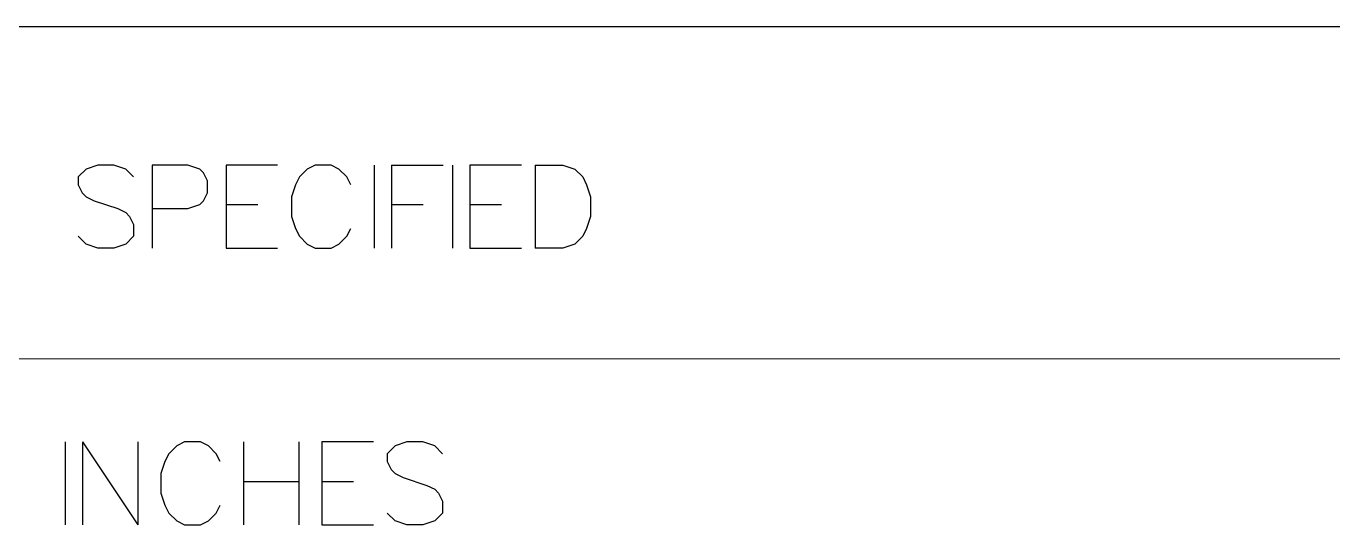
# Model space of a CAD drawing. Header units: millimetres. Extents: x 0 to 559, y 0 to 433.
# Drawn here: x 322.14 to 352.09, y 73.35 to 84.8 of the extents above; entities that cross this region are included whole.
import ezdxf

# ---------------------------------------------------------------- set-up
doc = ezdxf.new("R2010")
doc.units = ezdxf.units.MM
doc.layers.add('KeepOutLayer', color=6, linetype='Continuous')

msp = doc.modelspace()

# ---------------------------------------------------------------- linework, layer by layer
at = {"layer": 'KeepOutLayer'}
for p, q in [((323.51, 81.519), (323.329, 81.337)), ((323.51, 81.519), (323.329, 81.337)), ((323.782, 81.61), (323.51, 81.519)), ((323.782, 81.61), (323.51, 81.519)), ((324.145, 81.61), (323.782, 81.61)), ((324.145, 81.61), (323.782, 81.61)), ((324.417, 81.519), (324.145, 81.61)), ((324.417, 81.519), (324.145, 81.61)), ((324.598, 81.337), (324.417, 81.519)), ((324.598, 81.337), (324.417, 81.519)), ((325.841, 81.61), (325.025, 81.61)), ((325.025, 81.61), (325.025, 79.705)), ((325.841, 81.61), (325.025, 81.61)), ((325.025, 81.61), (325.025, 79.705)), ((326.113, 81.519), (325.841, 81.61)), ((326.113, 81.519), (325.841, 81.61)), ((326.204, 81.428), (326.113, 81.519)), ((326.204, 81.428), (326.113, 81.519)), ((327.9, 81.61), (326.721, 81.61)), ((326.721, 81.61), (326.721, 79.705)), ((327.9, 81.61), (326.721, 81.61)), ((326.721, 81.61), (326.721, 79.705)), ((328.58, 81.519), (328.399, 81.337)), ((328.58, 81.519), (328.399, 81.337)), ((328.761, 81.61), (328.58, 81.519)), ((328.761, 81.61), (328.58, 81.519)), ((329.124, 81.61), (328.761, 81.61)), ((329.124, 81.61), (328.761, 81.61)), ((329.305, 81.519), (329.124, 81.61)), ((329.305, 81.519), (329.124, 81.61)), ((329.487, 81.337), (329.305, 81.519)), ((329.487, 81.337), (329.305, 81.519)), ((330.113, 81.61), (330.113, 79.705)), ((330.113, 81.61), (330.113, 79.705)), ((330.512, 81.61), (330.512, 79.705)), ((330.512, 81.61), (331.691, 81.61)), ((330.512, 81.61), (330.512, 79.705)), ((330.512, 81.61), (331.691, 81.61)), ((331.908, 81.61), (331.908, 79.705)), ((331.908, 81.61), (331.908, 79.705)), ((333.487, 81.61), (332.307, 81.61)), ((332.307, 81.61), (332.307, 79.705)), ((333.487, 81.61), (332.307, 81.61)), ((332.307, 81.61), (332.307, 79.705)), ((333.804, 81.61), (333.804, 79.705)), ((333.804, 81.61), (334.439, 81.61)), ((333.804, 81.61), (333.804, 79.705)), ((333.804, 81.61), (334.439, 81.61)), ((334.439, 81.61), (334.711, 81.519)), ((334.439, 81.61), (334.711, 81.519)), ((334.711, 81.519), (334.892, 81.337)), ((334.711, 81.519), (334.892, 81.337)), ((323.329, 81.337), (323.329, 81.156)), ((323.329, 81.337), (323.329, 81.156)), ((326.294, 81.247), (326.204, 81.428)), ((326.294, 81.247), (326.204, 81.428)), ((326.294, 80.975), (326.294, 81.247)), ((326.294, 80.975), (326.294, 81.247)), ((328.399, 81.337), (328.308, 81.156)), ((328.399, 81.337), (328.308, 81.156)), ((329.578, 81.156), (329.487, 81.337)), ((329.578, 81.156), (329.487, 81.337)), ((334.892, 81.337), (334.983, 81.156)), ((334.892, 81.337), (334.983, 81.156)), ((323.329, 81.156), (323.419, 80.975)), ((323.329, 81.156), (323.419, 80.975)), ((323.419, 80.975), (323.51, 80.884)), ((323.419, 80.975), (323.51, 80.884)), ((323.51, 80.884), (323.691, 80.793)), ((323.51, 80.884), (323.691, 80.793)), ((326.204, 80.793), (326.294, 80.975)), ((326.204, 80.793), (326.294, 80.975)), ((328.308, 81.156), (328.217, 80.884)), ((328.308, 81.156), (328.217, 80.884)), ((328.217, 80.884), (328.217, 80.431)), ((328.217, 80.884), (328.217, 80.431)), ((334.983, 81.156), (335.074, 80.884)), ((334.983, 81.156), (335.074, 80.884)), ((335.074, 80.884), (335.074, 80.431)), ((335.074, 80.884), (335.074, 80.431)), ((323.691, 80.793), (324.236, 80.612)), ((323.691, 80.793), (324.236, 80.612)), ((324.236, 80.612), (324.417, 80.521)), ((324.236, 80.612), (324.417, 80.521)), ((325.025, 80.612), (325.841, 80.612)), ((325.025, 80.612), (325.841, 80.612)), ((325.841, 80.612), (326.113, 80.703)), ((325.841, 80.612), (326.113, 80.703)), ((326.113, 80.703), (326.204, 80.793)), ((326.113, 80.703), (326.204, 80.793)), ((326.721, 80.703), (327.446, 80.703)), ((326.721, 80.703), (327.446, 80.703)), ((330.512, 80.703), (331.237, 80.703)), ((330.512, 80.703), (331.237, 80.703)), ((332.307, 80.703), (333.033, 80.703)), ((332.307, 80.703), (333.033, 80.703)), ((324.417, 80.521), (324.508, 80.431)), ((324.417, 80.521), (324.508, 80.431)), ((324.508, 80.431), (324.598, 80.249)), ((324.508, 80.431), (324.598, 80.249)), ((328.217, 80.431), (328.308, 80.158)), ((328.217, 80.431), (328.308, 80.158)), ((335.074, 80.431), (334.983, 80.158)), ((335.074, 80.431), (334.983, 80.158)), ((323.51, 79.796), (323.329, 79.977)), ((323.51, 79.796), (323.329, 79.977)), ((324.598, 79.977), (324.417, 79.796)), ((324.598, 79.977), (324.417, 79.796)), ((324.598, 80.249), (324.598, 79.977)), ((324.598, 80.249), (324.598, 79.977)), ((328.308, 80.158), (328.399, 79.977)), ((328.308, 80.158), (328.399, 79.977)), ((328.399, 79.977), (328.58, 79.796)), ((328.399, 79.977), (328.58, 79.796)), ((329.305, 79.796), (329.487, 79.977)), ((329.305, 79.796), (329.487, 79.977)), ((329.487, 79.977), (329.578, 80.158)), ((329.487, 79.977), (329.578, 80.158)), ((334.892, 79.977), (334.711, 79.796)), ((334.892, 79.977), (334.711, 79.796)), ((334.983, 80.158), (334.892, 79.977)), ((334.983, 80.158), (334.892, 79.977)), ((323.782, 79.705), (323.51, 79.796)), ((323.782, 79.705), (323.51, 79.796)), ((324.145, 79.705), (323.782, 79.705)), ((324.145, 79.705), (323.782, 79.705)), ((324.417, 79.796), (324.145, 79.705)), ((324.417, 79.796), (324.145, 79.705)), ((326.721, 79.705), (327.9, 79.705)), ((326.721, 79.705), (327.9, 79.705)), ((328.58, 79.796), (328.761, 79.705)), ((328.58, 79.796), (328.761, 79.705)), ((328.761, 79.705), (329.124, 79.705)), ((328.761, 79.705), (329.124, 79.705)), ((329.124, 79.705), (329.305, 79.796)), ((329.124, 79.705), (329.305, 79.796)), ((332.307, 79.705), (333.487, 79.705)), ((332.307, 79.705), (333.487, 79.705)), ((334.439, 79.705), (333.804, 79.705)), ((334.439, 79.705), (333.804, 79.705)), ((334.711, 79.796), (334.439, 79.705)), ((334.711, 79.796), (334.439, 79.705)), ((323.029, 75.26), (323.029, 73.355)), ((323.029, 75.26), (323.029, 73.355)), ((323.428, 75.26), (323.428, 73.355)), ((323.428, 75.26), (324.698, 73.355)), ((323.428, 75.26), (323.428, 73.355)), ((323.428, 75.26), (324.698, 73.355)), ((324.698, 75.26), (324.698, 73.355)), ((324.698, 75.26), (324.698, 73.355)), ((325.768, 75.26), (325.587, 75.169)), ((325.768, 75.26), (325.587, 75.169)), ((326.131, 75.26), (325.768, 75.26)), ((326.131, 75.26), (325.768, 75.26)), ((326.313, 75.169), (326.131, 75.26)), ((326.313, 75.169), (326.131, 75.26)), ((327.12, 75.26), (327.12, 73.355)), ((327.12, 75.26), (327.12, 73.355)), ((328.389, 75.26), (328.389, 73.355)), ((328.389, 75.26), (328.389, 73.355)), ((330.095, 75.26), (328.916, 75.26)), ((328.916, 75.26), (328.916, 73.355)), ((330.095, 75.26), (328.916, 75.26)), ((328.916, 75.26), (328.916, 73.355)), ((330.865, 75.26), (330.593, 75.169)), ((330.865, 75.26), (330.593, 75.169)), ((331.228, 75.26), (330.865, 75.26)), ((331.228, 75.26), (330.865, 75.26)), ((331.5, 75.169), (331.228, 75.26)), ((331.5, 75.169), (331.228, 75.26)), ((325.406, 74.987), (325.315, 74.806)), ((325.406, 74.987), (325.315, 74.806)), ((325.587, 75.169), (325.406, 74.987)), ((325.587, 75.169), (325.406, 74.987)), ((326.494, 74.987), (326.313, 75.169)), ((326.494, 74.987), (326.313, 75.169)), ((326.585, 74.806), (326.494, 74.987)), ((326.585, 74.806), (326.494, 74.987)), ((330.593, 75.169), (330.412, 74.987)), ((330.593, 75.169), (330.412, 74.987)), ((330.412, 74.987), (330.412, 74.806)), ((330.412, 74.987), (330.412, 74.806)), ((331.682, 74.987), (331.5, 75.169)), ((331.682, 74.987), (331.5, 75.169)), ((325.315, 74.806), (325.224, 74.534)), ((325.315, 74.806), (325.224, 74.534)), ((330.412, 74.806), (330.503, 74.625)), ((330.412, 74.806), (330.503, 74.625)), ((330.503, 74.625), (330.593, 74.534)), ((330.503, 74.625), (330.593, 74.534)), ((325.224, 74.534), (325.224, 74.081)), ((325.224, 74.534), (325.224, 74.081)), ((327.12, 74.353), (328.389, 74.353)), ((327.12, 74.353), (328.389, 74.353)), ((328.916, 74.353), (329.641, 74.353)), ((328.916, 74.353), (329.641, 74.353)), ((330.593, 74.534), (330.775, 74.443)), ((330.593, 74.534), (330.775, 74.443)), ((330.775, 74.443), (331.319, 74.262)), ((330.775, 74.443), (331.319, 74.262)), ((325.224, 74.081), (325.315, 73.808)), ((325.224, 74.081), (325.315, 73.808)), ((331.319, 74.262), (331.5, 74.171)), ((331.319, 74.262), (331.5, 74.171)), ((331.5, 74.171), (331.591, 74.081)), ((331.5, 74.171), (331.591, 74.081)), ((331.591, 74.081), (331.682, 73.899)), ((331.591, 74.081), (331.682, 73.899)), ((325.315, 73.808), (325.406, 73.627)), ((325.315, 73.808), (325.406, 73.627)), ((326.494, 73.627), (326.585, 73.808)), ((326.494, 73.627), (326.585, 73.808)), ((331.682, 73.899), (331.682, 73.627)), ((331.682, 73.899), (331.682, 73.627)), ((325.406, 73.627), (325.587, 73.446)), ((325.406, 73.627), (325.587, 73.446)), ((325.587, 73.446), (325.768, 73.355)), ((325.587, 73.446), (325.768, 73.355)), ((326.131, 73.355), (326.313, 73.446)), ((326.131, 73.355), (326.313, 73.446)), ((326.313, 73.446), (326.494, 73.627)), ((326.313, 73.446), (326.494, 73.627)), ((330.593, 73.446), (330.412, 73.627)), ((330.593, 73.446), (330.412, 73.627)), ((330.865, 73.355), (330.593, 73.446)), ((330.865, 73.355), (330.593, 73.446)), ((331.5, 73.446), (331.228, 73.355)), ((331.5, 73.446), (331.228, 73.355)), ((331.682, 73.627), (331.5, 73.446)), ((331.682, 73.627), (331.5, 73.446)), ((325.768, 73.355), (326.131, 73.355)), ((325.768, 73.355), (326.131, 73.355)), ((328.916, 73.355), (330.095, 73.355)), ((328.916, 73.355), (330.095, 73.355)), ((331.228, 73.355), (330.865, 73.355)), ((331.228, 73.355), (330.865, 73.355))]:
    msp.add_line(p, q, dxfattribs=at)
at = {"layer": 'KeepOutLayer', "const_width": 0.0254}
for points in [[(290.042, 84.785), (546.582, 84.785)], [(290.042, 84.785), (546.582, 84.785)], [(290.042, 77.165), (419.582, 77.165)], [(290.042, 77.165), (419.582, 77.165)]]:
    msp.add_lwpolyline(points, dxfattribs=at)

doc.saveas('drawing.dxf')
